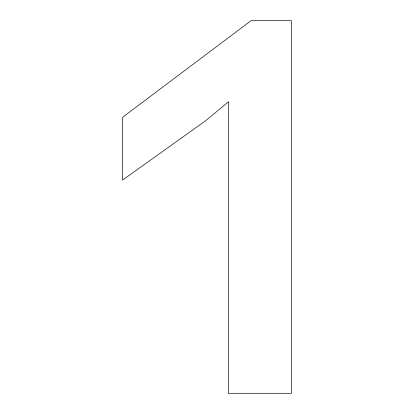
<?xml version="1.0" encoding="UTF-8"?>
<svg xmlns="http://www.w3.org/2000/svg" width="414" height="414" viewBox="0 0 414 414"><rect width="100%" height="100%" fill="white"/><g stroke="black" fill="none" stroke-linecap="round" stroke-linejoin="round"><path stroke-width="0.62" d="M228.362 101.88L205.354 120.94L122.534 180.1L122.534 117.328L251.039 20.7L291.466 20.7L291.466 393.3L228.362 393.3L228.362 101.88"/></g></svg>
